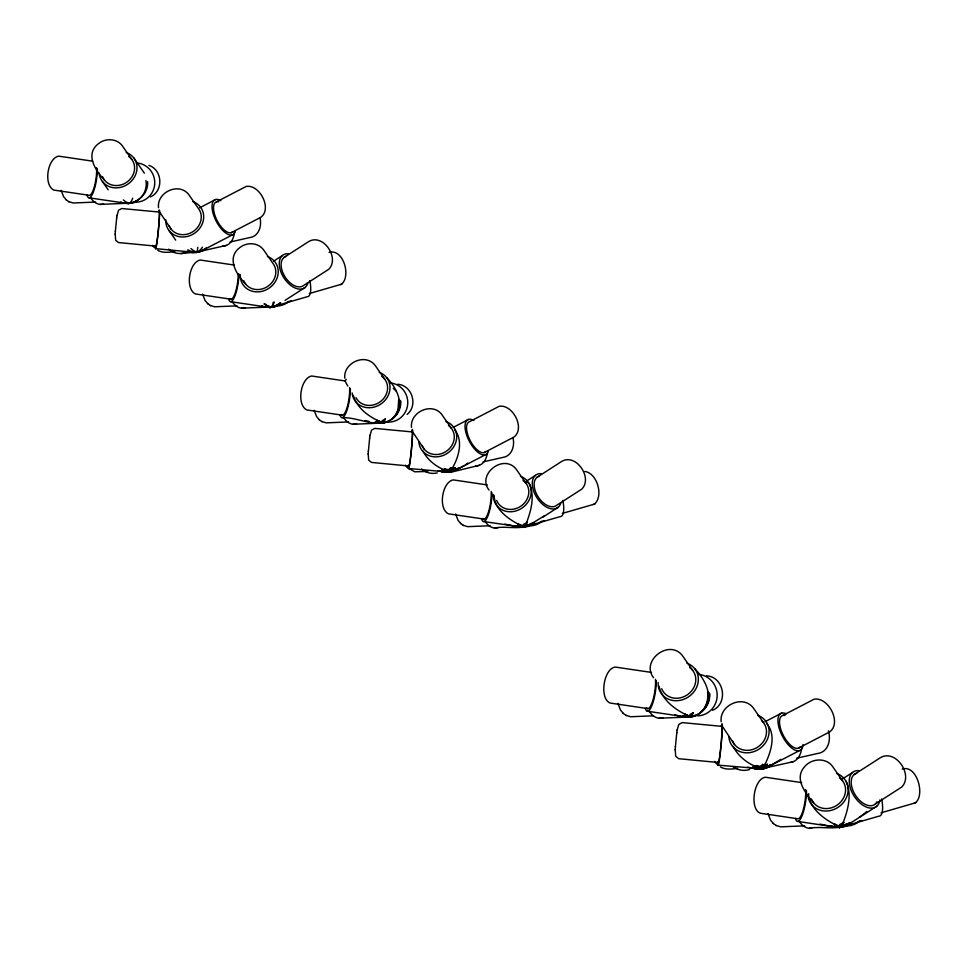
<?xml version="1.0" encoding="UTF-8"?>
<svg xmlns="http://www.w3.org/2000/svg" width="968" height="968" viewBox="0 0 968 968"><rect width="100%" height="100%" fill="white"/><g stroke="black" fill="none" stroke-linecap="round" stroke-linejoin="round"><path stroke-width="1.45" d="M341.535 284.144C351.299 276.279 343.398 248.328 329.084 252.394M594.546 504.013C603.826 495.991 597.147 473.098 584.89 471.452M915.28 802.823C925.505 795.514 916.926 764.103 902.188 769.1M115.216 233.966L115.64 240.221L118.447 242.544L155.86 246.138M368.227 453.835L368.639 460.09L371.458 462.414L408.871 466.007M675.24 749.595L675.688 756.238L678.665 758.694L718.353 762.506M400.304 405.241L400.498 400.849L398.719 399.542L398.017 409.73L395.791 414.643L392.185 418.902L396.142 414.909L399.929 406.512M709.471 693.403L709.629 694.129A20.824 18.549 -34.8 0 1 704.873 708.612L700.953 712.339C706.265 707.1 708.685 699.38 707.584 692.023L709.471 693.403C710.04 704.268 701.933 715.037 691.104 716.913C690.729 716.175 699.574 714.747 700.65 712.545M115.361 231.461L116.668 218.018M368.372 451.33L369.679 437.887M675.398 746.945L676.777 732.679M344.802 378.222C343.132 362.819 365.359 352.654 375.088 365.347L384.707 379.178M411.485 427.348C409.815 411.932 432.043 401.768 441.771 414.461L451.39 428.292M115.192 234.329L115.373 231.207M368.203 454.198L368.385 451.076M675.216 749.982L675.41 746.679M494.103 495.422C494.515 508.914 507.365 518.376 518.303 524.184L518.884 525.914L524.45 526.822L527.959 526.495L530.754 525.104L522.829 527.415L520.348 526.991L525.418 526.665L523.41 526.725M808.595 796.204L808.752 793.7M116.983 215.707L118.544 210.262L121.75 208.519L159.175 212.052M369.994 435.576L371.555 430.131L374.761 428.388L412.174 431.922M677.116 730.235L678.762 724.463L682.174 722.612L721.85 726.351A18.174 0.932 -84.6 0 1 720.736 747.502A18.174 0.932 -84.6 0 1 718.183 761.707M116.632 218.296L117.043 215.307M369.631 438.165L370.042 435.176M676.741 732.982L677.176 729.811M479.39 465.269L452.371 471.9L449.914 471.936L444.59 468.899L448.39 469.746L450.725 467.798L449.6 472.396L449.454 471.706M770.419 766.075L761.876 768.798L755.185 768.798C760.388 770.407 765.458 767.467 770.419 766.075L766.801 767.89L761.876 768.798L756.226 765.579L760.267 766.475L762.736 764.418L761.55 769.294L761.392 768.556L764.49 768.761L766.099 767.721L793.143 761.731M450.725 467.798L449.914 471.936L443.598 471.936L449.914 471.936L457.973 469.371L449.914 471.936L443.598 471.936M762.736 764.418L761.876 768.798L759.444 769.015M447.349 471.803L449.914 471.936L454.282 469.77L454.96 467.641L449.914 471.936L441.19 471.416L449.914 471.936L457.973 469.371M718.087 765.156L761.876 768.798L766.511 766.499L767.225 764.236L761.876 768.798L752.632 768.241L761.876 768.798L764.998 768.06M148.951 165.371C162.66 169.92 163.653 191.132 150.439 196.927M397.691 384.26C412.126 385.155 418.345 405.411 407.117 414.401M712.593 710.306C728.686 703.373 724.137 676.741 706.495 675.809M385.325 418.975L383.122 422.592L382.07 420.753L385.325 418.975L383.122 422.592M530.754 525.104L524.45 526.822L523.144 524.571L527.124 522.418L524.45 526.822L523.095 527.391L533.029 523.131L523.095 527.33M693.366 712.63L691.043 716.465L689.918 714.517L693.366 712.63L691.043 716.465M838.143 826.962L839.353 827.592L847.617 825.184L844.653 826.66L840.926 827.011L839.546 824.627L843.769 822.34L840.926 827.011L839.498 827.616L838.445 826.926M526.519 522.72C531.13 510.596 535.122 495.773 529.169 483.48L527.064 482.052M843.128 822.655C848.016 809.805 852.251 794.075 845.935 781.043M527.124 522.418L524.45 526.822L519.429 527.04L515.279 526.096C521.437 527.282 527.971 527.1 533.029 523.131M838.76 826.938L840.926 827.011L843.769 822.34M453.895 470.92L449.914 471.936L441.65 470.012L449.914 471.936C457.888 460.49 464.35 441.541 454.645 429.659M386.692 377.665C397.098 387.999 406.548 407.189 392.476 418.721C377.52 429.598 358.293 416.833 341.994 417.668M454.96 467.641L449.914 471.936C438.71 468.621 428.171 461.446 422.834 450.81M767.225 764.236L761.876 768.798L752.632 768.241M707.584 692.023L707.838 692.81A20.824 20.364 81.7 0 1 704.522 708.358L700.953 712.339C715.896 700.13 705.854 679.766 694.83 668.815M494.527 528.056C506.845 525.334 522.091 531.287 532.799 522.962L544.609 515.641M839.353 827.592C849.493 824.446 858.616 818.396 866.699 811.559M465.729 464.713L467.822 463.043M780.874 759.372L768.398 766.716M839.825 826.902L841.966 826.841L831.197 826.236C837.55 828.511 844.495 826.769 849.795 822.921L846.068 825.438L839.195 827.567L837.901 826.999M850.037 823.102C838.349 831.415 822.401 825.619 809.2 828.318M522.805 527.354L529.278 525.285L532.799 522.962M849.795 822.921L845.996 825.389L840.926 827.011L836.582 827.18M448.39 469.746L449.914 471.936L458.3 468.367L449.914 471.936L444.59 468.899M770.77 765.01L761.876 768.798L756.891 768.277L753.104 766.753L761.876 768.798L770.77 765.01L766.837 766.22M273.569 261.203L282.39 255.528M283.842 257.561L308.804 241.504C323.155 233.131 340.107 258.166 328.696 269.322L303.746 285.366A17.134 10.285 57.2 0 1 284.701 276.316A17.134 10.285 57.2 0 1 286.213 256.29M279.982 303.613L277.465 305.235A19.638 11.785 57.2 0 1 263.962 303.952M285.028 300.37L305.198 287.399M525.806 481.568L535.401 475.397M536.853 477.43L561.803 461.373C576.154 453 593.106 478.035 581.707 489.191L556.745 505.236A17.134 10.285 57.2 0 1 537.712 496.185A17.134 10.285 57.2 0 1 539.224 476.159M542.552 517.348L558.197 507.268M842.378 779.01L852.542 772.476M854.091 774.618L880.553 757.593C895.775 748.712 913.756 775.271 901.656 787.093L875.193 804.118M860.129 816.956L876.73 806.271M392.185 418.902L392.476 418.721A19.638 17.497 -34.8 0 0 400.655 401.538L400.498 400.849M529.278 525.285L531.976 523.591M848.912 823.587L840.926 827.011L837.417 827.12M847.617 825.184L840.926 827.011L834.343 823.913L835.033 826.043L840.926 827.011L845.27 824.312L848.694 823.429M456.061 469.976L464.471 465.414M199.747 207.745L215.525 199.553M216.59 201.804L246.162 186.437C259.63 184.089 272.577 208.858 260.731 217.34L231.158 232.707M232.223 234.958L199.372 252.031A19.638 8.615 62.5 0 1 190.974 248.57M453.072 427.457L468.536 419.422M484.169 452.576L513.742 437.197C525.66 428.703 512.798 403.874 499.173 406.306L469.589 421.673A17.134 7.526 62.5 0 0 470.557 441.251A17.134 7.526 62.5 0 0 485.827 451.499M449.914 471.936L458.191 468.887L485.234 454.827M764.901 721.789L781.624 713.101M782.749 715.485L814.124 699.186C828.414 696.706 842.136 722.963 829.576 731.965L798.213 748.264M733.151 746.389C738.814 757.666 749.994 765.277 761.876 768.798L770.649 765.555L799.338 750.648M291.416 300.745L287.145 302.137M544.331 520.663L540.156 522.006M862.113 820.428L857.587 821.905M530.04 525.309L534.723 523.216M846.855 825.401L851.828 823.187M388.809 421.54L383.63 422.968M697.069 715.352L691.575 716.865M450.531 468.778L452.867 467.726L453.762 468.657M762.542 765.446L765.01 764.333C770.734 752.56 776.578 734.942 766.898 723.955M382.602 423.04L379.262 423.173L382.602 423.04L380.69 422.968M647.423 711.238L686.602 717.046L690.486 716.937L686.953 717.082L690.486 716.937L687.982 716.84M309.337 293.546L340.603 284.483M562.347 513.415L593.614 504.352M881.001 812.83L914.288 803.174M340.131 284.652L342.006 283.975M593.13 504.522L595.017 503.844M913.78 803.367L915.776 802.641M454.585 469.504L458.3 468.367M269.818 307.546L307.146 296.765A19.638 6.57 73.9 0 0 309.833 280.538M531.105 525.019L560.145 516.634A19.638 6.57 73.9 0 0 562.844 500.408M847.992 825.099L878.799 816.205A20.824 6.957 73.9 0 0 881.654 798.987M531.771 523.446L524.45 526.822L515.279 526.096M765.095 767.975L766.099 767.721M230.106 242.012L252.212 237.015C259.702 234.22 261.82 224.661 259.908 217.655M226.391 245.4L196.903 252.067L180.75 253.543M483.117 461.881L505.223 456.884C512.713 454.089 514.819 444.53 512.919 437.524M796.616 758.234L820.537 752.826C829.031 749.631 830.834 738.608 828.402 730.852M761.526 768.677L763.764 768.168L761.876 768.798L756.226 765.579M408.629 468.5L443.513 471.597M747.477 767.2L754.81 768.374M456.315 469.202L458.191 468.887M768.665 765.906L770.649 765.555M451.693 471.343L452.951 471.162M353.066 424.25L383.473 423.004L388.253 421.467L392.464 418.721A19.638 19.203 81.7 0 0 398.961 400.292L398.719 399.542M174.821 251.583C169.158 252.2 162.999 253.362 157.76 250.301M427.832 471.452L414.8 471.803L407.407 467.604M737.616 768.362C731.869 769.076 725.649 770.008 720.361 766.934M690.196 716.731L685.404 715.933L684.812 714.178L690.196 716.731L682.392 716.247L690.196 716.731C676.777 710.79 662.548 701.231 658.966 686.094M382.541 423.04L375.015 422.423L382.541 423.04L375.015 422.423L382.312 422.859L377.242 420.439L377.81 422.096L382.336 422.847L374.979 422.399L382.312 422.859L377.242 420.439M95.626 202.07L73.193 202.99L68.776 201.647M100.055 204.381L129.966 203.159M237.099 305.876L214.654 306.783L210.237 305.452M241.528 308.187L271.439 306.953M348.637 421.939L326.204 422.859L321.775 421.516M490.098 525.745L467.665 526.653L463.249 525.321M653.206 715.824L630.664 716.744L625.981 715.328M659.16 718.22L690.486 716.937M804.759 825.849L780.704 826.841L776.021 825.414M688.454 716.865L691.104 716.913M380.243 422.956L383.183 423.016M445.849 469.613L443.078 469.48L443.598 470.46M757.569 766.341L754.629 766.184L755.185 767.237M755.185 768.798L758.017 768.943M441.19 471.416L443.247 471.537M686.3 716.489L682.392 716.247L686.094 717.119M483.589 521.546L515.956 526.217M797.596 821.421L836.243 827.156M685.15 716.453L682.392 716.247L686.469 716.61M753.854 768.556L756.77 768.798M155.618 248.631L196.601 252.527M92.734 161.184L58.649 156.138C47.42 158.268 43.33 184.961 53.785 190.067L89.346 195.318A17.134 4.235 -81.6 0 0 94.586 185.82A17.134 4.235 -81.6 0 0 96.582 167.706M88.983 197.799L128.49 203.631M234.316 265.075L200.243 260.029C189.014 262.159 184.924 288.851 195.379 293.945L230.928 299.209M230.578 301.677L270.084 307.522M345.733 381.053L311.66 376.007C300.431 378.137 296.341 404.83 306.796 409.936L342.345 415.187M487.327 484.944L453.254 479.898C442.013 482.028 437.935 508.72 448.39 513.814L483.939 519.078M651.512 672.421L615.249 667.061C603.645 668.489 599.071 698.509 610.082 703.034L647.798 708.612M801.685 782.604L765.422 777.244C753.818 778.671 749.244 808.691 760.255 813.217L797.971 818.795A18.174 4.489 -81.6 0 0 803.525 808.728A18.174 4.489 -81.6 0 0 805.654 789.513M831.197 826.236L831.923 826.37M365.021 420.56L369.135 421.419M504.727 524.087L514.335 526.096M674.756 714.916L680.565 716.139M820.017 824.107L830.205 826.236M438.02 470.787L442.352 471.706M840.926 827.011L837.235 825.958L834.343 823.913M684.812 714.178L690.85 716.719M382.941 422.834C370.32 417.837 357.192 408.968 353.284 395.295M834.416 824.216C823.514 818.565 812.346 809.998 809.018 797.62M518.243 523.906L524.45 526.822L518.303 524.184M441.65 470.012L444.082 471.38M753.104 766.753L755.693 768.205M61.153 190.393L63.598 196.698L66.332 199.916M202.614 294.187L205.059 300.491L207.793 303.722M314.152 410.263L316.596 416.567L319.331 419.785M455.625 514.056L458.07 520.361L460.804 523.591M617.899 703.385L620.488 710.076L623.38 713.489M767.939 813.471L770.528 820.162L773.432 823.574M66.066 199.735L69.079 201.864M207.527 303.529L210.54 305.658M319.065 419.604L322.078 421.733M460.538 523.398L463.551 525.527M623.102 713.295L626.296 715.558M773.142 823.381L776.336 825.644M393.238 388.277L395.888 390.903M765.966 765.313L765.01 764.333L761.876 768.798L760.267 766.475M714.614 761.392L716.695 764.091M405.568 465.245L407.322 467.496M152.557 245.376L154.311 247.626M842.487 780.728L832.286 766.063C825.426 757.158 810.954 758.537 804.347 767.031C793.833 778.877 805.824 793.542 813.556 802.714M763.437 722.515L753.237 707.838C742.88 694.286 719.103 705.309 721.16 721.729M692.713 670.413L682.513 655.747C669.396 638.481 640.344 660.66 653.569 677.721M734.506 744.489L722.225 726.133M525.926 483.189L516.307 469.359C504.001 453.157 476.534 473.981 489.021 490.074M424.105 449.019L412.525 431.704M245.63 284.048C236.434 274.646 225.895 257.706 240.052 247.409C246.84 242.061 257.827 242.411 263.296 249.49L272.916 263.32A17.134 15.27 -34.8 0 1 266.781 286.988A17.134 15.27 -34.8 0 1 243.67 280.575M133.681 157.796L144.377 173.175M131.696 159.309L122.077 145.478C116.608 138.4 105.621 138.049 98.833 143.397C84.506 153.852 95.396 170.501 104.411 180.036M171.094 229.15L159.514 211.835M169.11 230.662L175.68 240.124M102.414 181.548L108.174 189.825M347.802 386.063L345.733 382.372M158.522 207.684C156.574 192.208 178.983 181.815 188.76 194.592L198.379 208.422A17.134 15.27 -34.8 0 1 192.245 232.09A17.134 15.27 -34.8 0 1 169.134 225.677M876.984 801.77A18.174 10.902 57.2 0 1 856.305 796.507A18.174 10.902 57.2 0 1 856.607 773.275M879.888 799.919A20.824 12.499 57.2 0 1 855.083 797.547A20.824 12.499 57.2 0 1 858.943 770.649M836.691 773.492A20.824 18.549 -34.8 0 1 839.413 806.38A20.824 18.549 -34.8 0 1 807.965 795.297M839.425 777.8A18.174 16.19 -34.8 0 1 837.961 804.517A18.174 16.19 -34.8 0 1 811.474 799.024M806.489 790.844A20.824 5.143 -81.6 0 1 802.097 815.661A20.824 5.143 -81.6 0 1 795.418 818.456M811.692 828.233A20.824 14.314 87.7 0 1 799.217 821.263M859.475 821.166A20.824 20.364 81.7 0 1 845.947 826.006M803.004 744.598A20.824 9.148 62.5 0 1 791.171 747.623A20.824 9.148 62.5 0 1 778.163 723.713A20.824 9.148 62.5 0 1 786.222 713.767M799.967 747.115A18.174 7.974 62.5 0 1 782.701 734.131A18.174 7.974 62.5 0 1 785.036 715.461M757.641 715.267A20.824 18.549 -34.8 0 1 760.364 748.155A20.824 18.549 -34.8 0 1 728.916 737.084M761.489 720.458A18.174 16.19 -34.8 0 1 758.271 746.751A18.174 16.19 -34.8 0 1 732.425 740.81M801.734 747.405A20.824 14.157 77.3 0 1 790.747 762.3M721.341 726.085A20.824 1.065 -84.6 0 1 721.1 745.251A20.824 1.065 -84.6 0 1 717.857 761.973M749.668 769.463A20.824 19.142 84.8 0 1 732.897 766.523M686.917 663.177A20.824 18.549 -34.8 0 1 697.371 685.368A20.824 18.549 -34.8 0 1 674.575 700.675A20.824 18.549 -34.8 0 1 658.155 682.476M662.886 717.869A20.824 14.314 87.7 0 1 649.177 711.178M698.472 674.333A20.824 20.364 81.7 0 1 717.167 695.556A20.824 20.364 81.7 0 1 697.771 715.872M655.481 679.318A18.174 4.489 -81.6 0 1 652.783 700.578A18.174 4.489 -81.6 0 1 646.721 707.91M656.316 680.661A20.824 5.143 -81.6 0 1 651.924 705.478A20.824 5.143 -81.6 0 1 645.245 708.274M689.652 667.484A18.174 16.19 -34.8 0 1 688.175 694.201A18.174 16.19 -34.8 0 1 661.701 688.708M560.944 502.513A19.638 11.785 57.2 0 1 537.313 498.339A19.638 11.785 57.2 0 1 541.427 473.679M520.445 476.353A19.638 17.497 -34.8 0 1 530.307 497.286A19.638 17.497 -34.8 0 1 508.817 511.721A19.638 17.497 -34.8 0 1 493.341 494.563M523.035 480.418A17.134 15.27 -34.8 0 1 521.643 505.611A17.134 15.27 -34.8 0 1 496.681 500.444M491.187 491.466A17.134 4.235 -81.6 0 1 488.634 511.503A17.134 4.235 -81.6 0 1 482.935 518.412M491.974 492.724A19.638 4.852 -81.6 0 1 487.836 516.125A19.638 4.852 -81.6 0 1 481.532 518.763M498.036 527.717A19.638 13.492 87.7 0 1 485.125 521.401M541.935 521.304A19.638 19.203 81.7 0 1 529.181 525.866M488.32 451.233A19.638 8.615 62.5 0 1 468.476 439.557A19.638 8.615 62.5 0 1 473.86 420.572M445.921 421.467A19.638 17.497 -34.8 0 1 448.486 452.479A19.638 17.497 -34.8 0 1 418.841 442.025M448.499 425.521A17.134 15.27 -34.8 0 1 447.119 450.713A17.134 15.27 -34.8 0 1 422.145 445.546M487.364 452.964A19.638 13.346 77.3 0 1 475.954 465.862M411.908 432.321A17.134 0.883 -84.6 0 1 411.339 449.636A17.134 0.883 -84.6 0 1 408.714 465.257M411.69 431.667A19.638 1.004 -84.6 0 1 411.461 449.733A19.638 1.004 -84.6 0 1 408.411 465.499M437.27 472.892A19.638 18.053 84.8 0 1 421.637 469.008M381.815 376.407A17.134 15.27 -34.8 0 1 381.017 401.139A17.134 15.27 -34.8 0 1 355.994 397.642M379.226 372.341A19.638 17.497 -34.8 0 1 381.791 403.353A19.638 17.497 -34.8 0 1 352.146 392.911M349.593 387.575A17.134 4.235 -81.6 0 1 347.052 407.613A17.134 4.235 -81.6 0 1 341.341 414.522M350.38 388.834A19.638 4.852 -81.6 0 1 346.241 412.235A19.638 4.852 -81.6 0 1 339.95 414.873M344.777 381.211A19.638 4.852 -81.6 0 1 346.229 379.359M356.575 423.923A19.638 13.492 87.7 0 1 343.652 417.607M390.14 382.868A19.638 19.203 81.7 0 1 407.697 404.164A19.638 19.203 81.7 0 1 386.958 421.975M280.696 302.875A19.638 17.497 -34.8 0 1 261.784 306.251M273.291 302.161A19.638 6.57 73.9 0 1 267.882 306.832M280.43 302.681A19.638 19.203 81.7 0 1 261.529 306.057M278.252 304.981A19.638 13.492 87.7 0 1 264.748 303.686M274.331 302.101A19.638 4.852 -81.6 0 1 268.923 306.759M267.446 256.484A19.638 17.497 -34.8 0 1 277.308 277.417A19.638 17.497 -34.8 0 1 255.806 291.852A19.638 17.497 -34.8 0 1 240.33 274.694M307.933 282.644A19.638 11.785 57.2 0 1 284.302 278.469A19.638 11.785 57.2 0 1 288.428 253.81M288.936 301.435A19.638 19.203 81.7 0 1 274.924 305.936M245.037 307.848A19.638 13.492 87.7 0 1 232.114 301.532M238.249 274.053A17.134 4.235 -81.6 0 1 235.248 292.832A17.134 4.235 -81.6 0 1 229.924 298.543M238.951 273.98A19.638 4.852 -81.6 0 1 234.643 296.692A19.638 4.852 -81.6 0 1 228.533 298.894M206.16 247.977A19.638 17.497 -34.8 0 1 187.248 251.353M202.433 247.167A19.638 13.346 77.3 0 1 189.885 251.922M205.797 249.078A19.638 18.053 84.8 0 1 187.756 249.792M197.811 247.348A19.638 1.004 -84.6 0 1 196.419 251.668M192.91 201.598A19.638 17.497 -34.8 0 1 202.772 222.519A19.638 17.497 -34.8 0 1 181.27 236.954A19.638 17.497 -34.8 0 1 165.794 219.797M232.816 231.63A17.134 7.526 62.5 0 1 216.529 219.385A17.134 7.526 62.5 0 1 218.732 201.78M235.309 231.364A19.638 8.615 62.5 0 1 215.465 219.688A19.638 8.615 62.5 0 1 220.849 200.703M234.486 231.897A19.638 13.346 77.3 0 1 222.955 245.993M185.396 252.696A19.638 18.053 84.8 0 1 168.626 249.139M158.897 212.452A17.134 0.883 -84.6 0 1 158.341 229.767A17.134 0.883 -84.6 0 1 155.703 245.388M159.587 210.431A19.638 1.004 -84.6 0 1 157.663 237.281A19.638 1.004 -84.6 0 1 155.4 245.63M158.691 211.798A19.638 1.004 -84.6 0 1 159.103 210.032M145.95 180.423A19.638 19.203 81.7 0 1 120.552 202.227A19.638 17.497 -34.8 0 0 147.644 181.669M137.129 162.999A19.638 19.203 81.7 0 1 154.686 184.295A19.638 19.203 81.7 0 1 133.959 202.106M136.778 201.187A19.638 13.492 87.7 0 1 123.287 199.892M103.564 204.054A19.638 13.492 87.7 0 1 90.641 197.738M132.737 198.21A19.638 4.852 -81.6 0 1 127.34 202.881M97.369 168.964A19.638 4.852 -81.6 0 1 93.23 192.366A19.638 4.852 -81.6 0 1 86.938 195.004M128.804 156.538A17.134 15.27 -34.8 0 1 127.413 181.73A17.134 15.27 -34.8 0 1 102.451 176.563M126.227 152.484A19.638 17.497 -34.8 0 1 128.78 183.484A19.638 17.497 -34.8 0 1 99.147 173.042"/></g></svg>
